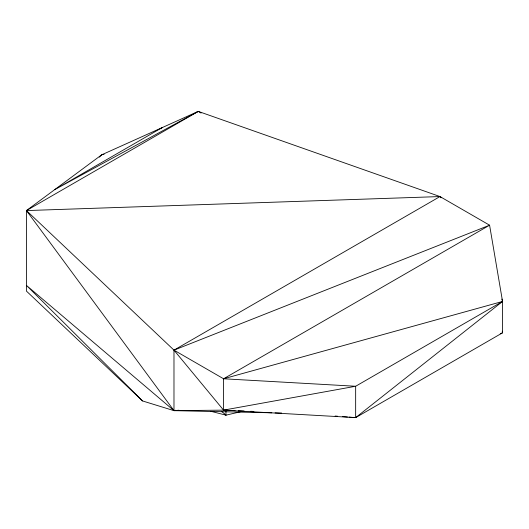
<?xml version="1.0" encoding="UTF-8"?>
<svg xmlns="http://www.w3.org/2000/svg" width="529" height="529" viewBox="0 0 529 529"><rect width="100%" height="100%" fill="white"/><g stroke="black" fill="none" stroke-linecap="round" stroke-linejoin="round"><path stroke-width="0.79" d="M201.086 113.087L198.263 111.381L26.45 210.575L173.981 350.145L489.589 225.195L223.575 378.777L223.575 410.134L355.66 417.619L502.55 332.807L502.55 301.451L489.589 225.195L439.996 196.563L198.263 111.381L101.68 154.818L26.45 210.575L26.45 291.109L142.559 400.949L173.981 410.649L271.794 412.812M240.292 411.826L225.962 415.153L225.962 411.132M349.08 417.11L355.66 417.619L355.66 386.256L502.55 301.451L501.869 299.09M160.882 128.845L162.013 127.687L54.685 189.653L198.263 111.381M99.366 157.126L101.68 154.818L104.087 154.276M355.66 417.619L502.55 301.451L223.575 378.777L173.981 350.145L173.981 410.649L223.575 410.134L235.041 410.623M441.041 197.826L439.996 196.563L173.981 350.145L223.575 410.134L355.66 386.256L223.575 378.777M500.255 333.733L502.55 332.807L502.272 331.187M175.582 410.246L173.981 410.649L26.45 285.409L142.559 400.949M178.908 410.226L173.981 410.649L26.45 210.575L439.996 196.563M275.08 412.885L281.659 413.03M238.321 410.762L244.054 411.007M250.607 411.284L253.88 411.423M335.095 416.025L337.568 416.217M342.501 416.601L347.434 416.978M210.8 411.291L225.962 415.153L221.644 411.41M224.627 414.187L225.962 415.153"/></g></svg>
